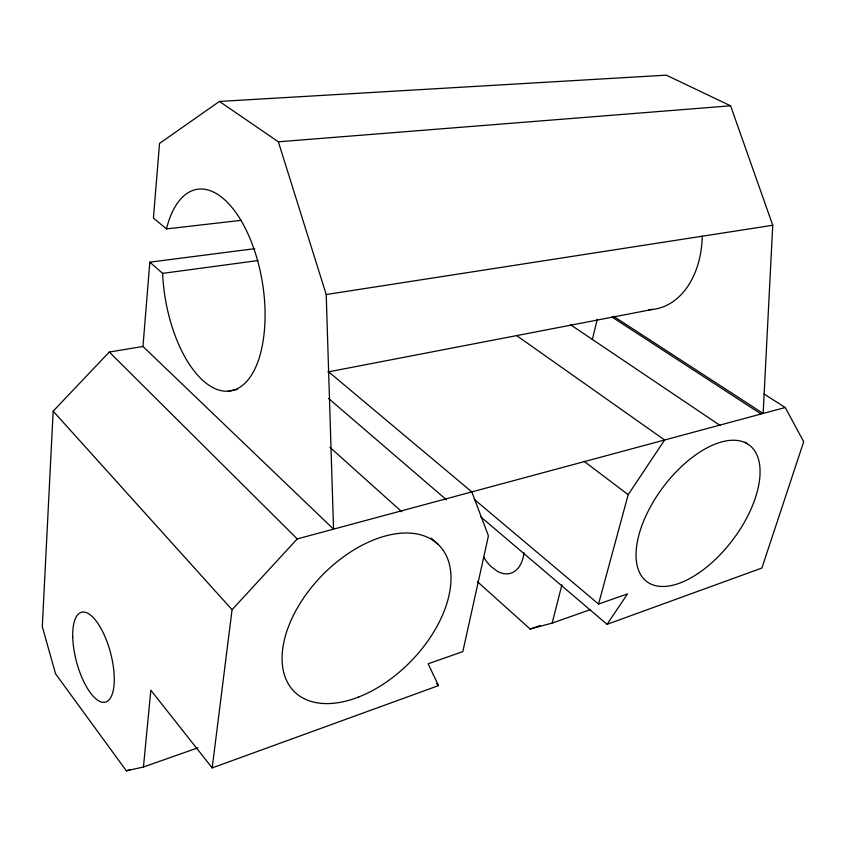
<?xml version="1.0" encoding="UTF-8"?>
<svg xmlns="http://www.w3.org/2000/svg" width="846" height="846" viewBox="0 0 846 846"><rect width="100%" height="100%" fill="white"/><g stroke="black" fill="none" stroke-linecap="round" stroke-linejoin="round"><path stroke-width="1.27" d="M241.142 220.351L166.482 228.906L153.433 218.056L159.524 143.408L219.442 101.446L278.355 141.8L326.218 294.535L333.546 529.141L142.963 346.469L109.303 352.042L53.161 411.156L42.3 626.653L55.593 673.871L126.371 770.843L143.439 767.005L198.006 747.79M219.442 101.446L666.341 75.157L730.584 105.803L772.747 225.269L763.145 413.451L613.646 316.383M142.963 346.469L149.837 262.154L254.709 248.682M143.439 767.005L150.842 690.22L212.198 767.893L438.503 685.62L428.161 663.782L462.825 651.632L488.428 535.867L471.825 491.907L328.237 371.51M212.198 767.893L232.068 609.723L297.232 538.923L785.225 407.508L803.7 441.728L761.886 568.036L607.068 624.327L480.465 516.62M166.482 228.906L166.641 228.187A102.176 49.205 80.6 0 1 222.805 198.144A102.176 49.205 80.6 0 1 265.041 309.996C265.348 326.387 263.92 342.916 259.013 358.619A102.176 49.205 80.6 0 1 203.611 381.123A102.176 49.205 80.6 0 1 162.654 274.21L162.644 273.364L149.837 262.154M592.316 339.68L597.265 319.27M477.387 581.636L530.167 629.054L552.163 623.09L561.903 584.84M474.32 499.404L598.556 604.044L628.176 494.688L664.607 439.994L516.832 335.714M607.068 624.327L627.521 593.892L598.556 604.044M552.163 623.09L590.455 609.606M126.371 770.843L130.104 769.532M530.167 629.054L540.076 625.575M228.082 391.19L237.166 389.446M328.026 371.944L652.53 309.425M326.218 294.535L772.747 225.269M162.644 273.364L258.104 260.547M278.355 141.8L730.584 105.803M764.054 394.014L785.225 407.508M611.87 316.954L760.702 413.757M570.468 324.695L719.957 425.348M745.051 442.247L747.23 443.716M584.089 461.324L628.176 494.688M328.671 398.561L446.487 499.827M330.035 447.407L401.734 511.724M431.206 538.151L438.08 544.316M109.303 352.042L297.232 538.923M436.631 683.748L438.503 685.62M53.161 411.156L232.068 609.723M702.222 236.087A82.051 58.3 83.4 0 1 648.745 309.647M524.002 552.808A38.282 23.075 73.5 0 1 497.173 571.187L490.976 566.46A38.282 23.075 73.5 0 1 483.51 556.858M698.024 573.493A85.351 43.675 -53.1 0 0 751.756 447.238A85.351 43.675 -53.1 0 0 644.366 519.317A85.351 43.675 -53.1 0 0 698.024 573.493M358.641 697.009A102.916 61.779 -45.6 0 0 443.272 550.429A102.916 61.779 -45.6 0 0 297.676 607.417A102.916 61.779 -45.6 0 0 358.641 697.009M72.745 637.302A46.488 17.586 75.1 0 0 104.851 702.254A46.488 17.586 75.1 0 0 102.852 632.036A46.488 17.586 75.1 0 0 72.745 637.302"/></g></svg>
